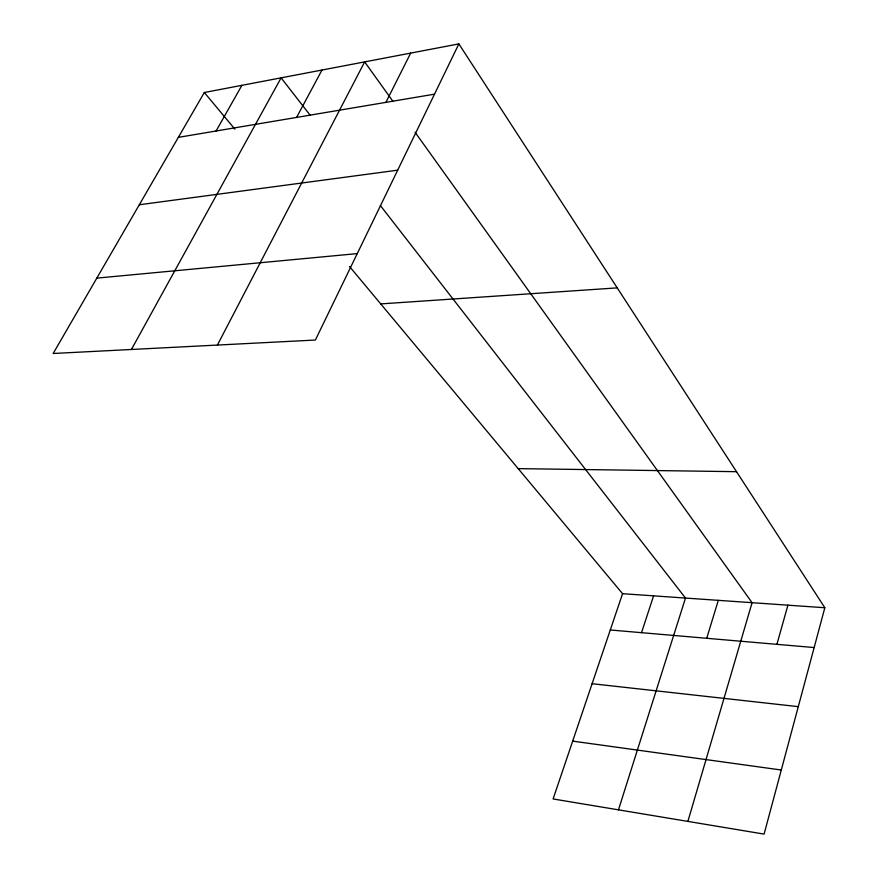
<?xml version="1.0" encoding="UTF-8"?>
<svg xmlns="http://www.w3.org/2000/svg" width="878" height="878" viewBox="0 0 878 878"><rect width="100%" height="100%" fill="white"/><g stroke="black" fill="none" stroke-linecap="round" stroke-linejoin="round"><path stroke-width="1.32" d="M458.865 43.9L315.378 340.038L53.163 353.494L204.322 92.508L458.865 43.9L824.837 607.741L764.09 834.1L553.107 798.958L622.568 593.693L349.499 266.484M776.898 644.342L787.906 605.172M687.891 821.402L752.073 602.692L415.064 132.249M706.724 638.295L718.303 600.343M618.463 809.845L685.488 598.061L380.361 205.54M641.522 632.676L653.594 595.855M385.903 102.364L410.674 53.108M217.415 345.065L364.666 61.888L393.07 101.53M296.588 117.422L321.985 70.042M131.426 349.477L281.103 77.846L310.263 115.358M216.087 130.998L241.911 85.331M178.333 137.363L434.511 94.165M139.306 204.761L397.679 170.178M96.81 278.128L357.258 253.61M380.734 303.909L617.223 287.874M518.185 468.622L736.532 471.684M622.568 593.693L824.837 607.741M610.287 629.987L814.147 647.547M592.101 683.71L798.3 706.647M572.675 741.12L781.288 770.017M204.322 92.508L234.887 129.143"/></g></svg>
